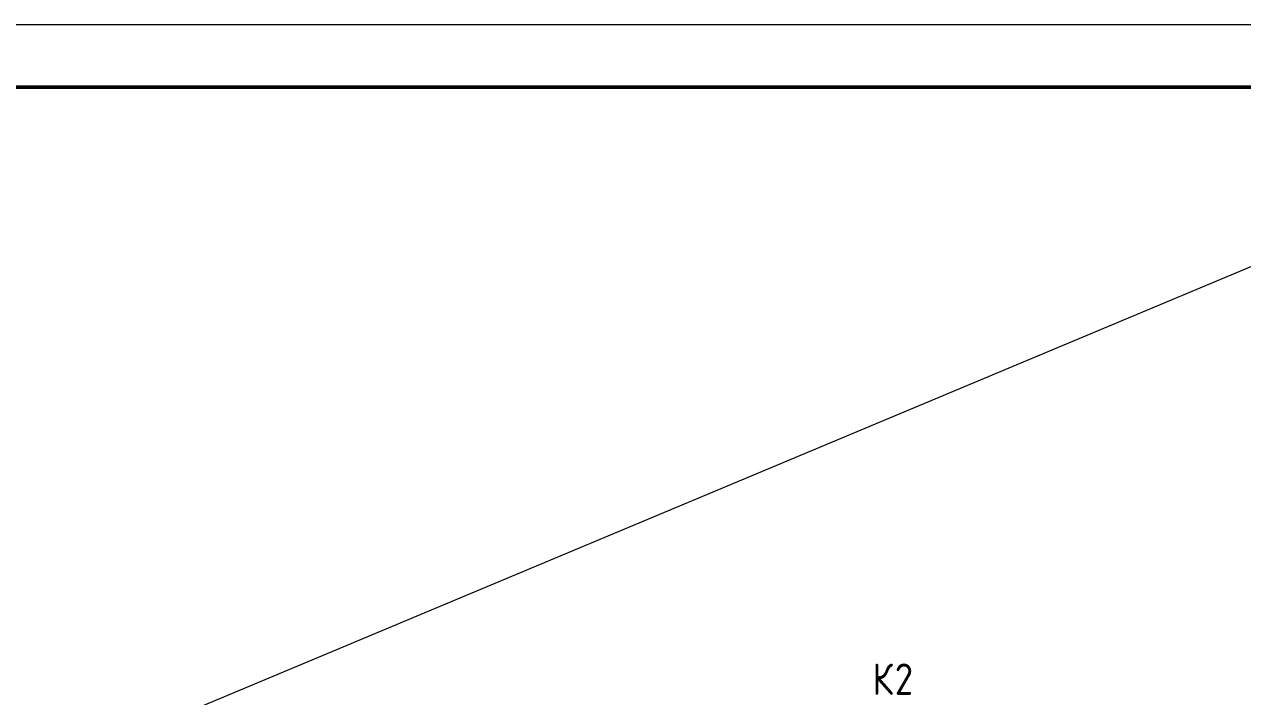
# Model space of a CAD drawing. Header units: millimetres. Extents: x -88595 to 880822, y -1054509 to -148035.
# Drawn here: x 377179 to 386892, y -312392 to -307034 of the extents above; entities that cross this region are included whole.
import ezdxf

# ---------------------------------------------------------------- set-up
doc = ezdxf.new("R2010")
doc.units = ezdxf.units.MM
doc.layers.add('Марки', color=7, linetype='Continuous', lineweight=20)
doc.layers.add('Основная надпись', color=7, linetype='Continuous', lineweight=30)
doc.styles.add('$10$GOST Common', font='GOST_Common.ttf', dxfattribs={"width": 0.9, "height": 250})

msp = doc.modelspace()

# ---------------------------------------------------------------- linework, layer by layer
at = {"layer": 'Марки'}
msp.add_line((387108, -308901.9), (377315.9, -313001.9), dxfattribs=at)
at = {"layer": 'Основная надпись', "lineweight": 20}
msp.add_line((360965.5, -307033.6), (402965.5, -307033.6), dxfattribs=at)
at = {"layer": 'Основная надпись', "lineweight": 50}
msp.add_line((402465.5, -307533.6), (362965.5, -307533.6), dxfattribs=at)

# ---------------------------------------------------------------- texts
at = {"layer": 'Марки', "lineweight": 9, "char_height": 250, "attachment_point": 1, "style": '$10$GOST Common'}
for s, insert, width in [('\\fGOST Common|b0|i0|c204|p34|;\\W.9;К', (383939.4, -312127.3), 216.456), ('\\fGOST Common|b0|i0|c204|p34|;\\W.9;2', (384118, -312127.3), 194.81)]:
    msp.add_mtext(s, dxfattribs=dict(at, insert=insert, width=width))

doc.saveas('drawing.dxf')
